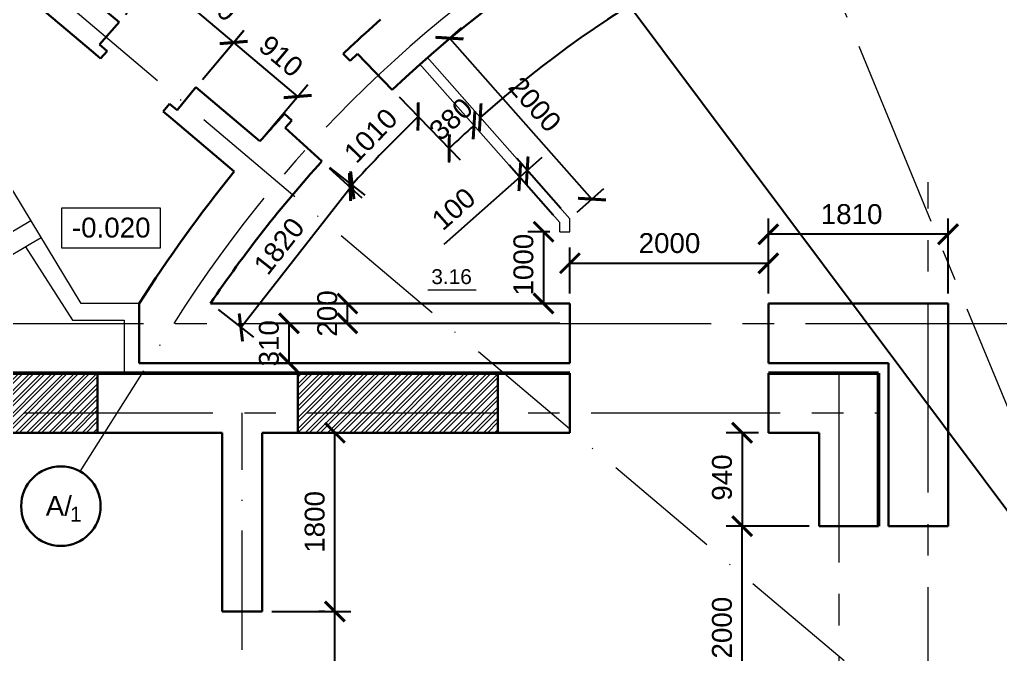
# Model space of a CAD drawing. Header units: millimetres. Extents: x -273 to 3634, y 3015 to 4572.
# Drawn here: x 2422.8 to 2521.6, y 3978 to 4041.9 of the extents above; entities that cross this region are included whole.
import ezdxf

# ---------------------------------------------------------------- set-up
doc = ezdxf.new("R2010")
doc.units = ezdxf.units.MM
doc.linetypes.add('ACAD_ISO10W100', pattern=[18, 12, -3, 0, -3])
doc.linetypes.add('CENTER2', pattern=[28.575, 19.05, -3.175, 3.175, -3.175])
doc.layers.add('@', color=250, linetype='Continuous', lineweight=60)
doc.styles.get("Standard").update_dxf_attribs({"font": 'arial.ttf', "height": 2})
doc.dimstyles.new('ISO-25', dxfattribs={"dimtxt": 2, "dimasz": 2, "dimexe": 1.6, "dimexo": 1, "dimgap": 1, "dimtad": 1, "dimdsep": 46, "dimtxsty": 'Standard', "dimblk": 'ARCHTICK', "dimcen": 2, "dimadec": 0, "dimazin": 0, "dimtfac": 1, "dimtmove": 0, "dimatfit": 3, "dimfxl": 1, "dimarcsym": 0})
pattern_1 = [(45, (886.1024, 3331.3388), (-0.561266, 0.561266), []), (45, (886.1024, 3331.7357), (-0.561266, 0.561266), [])]

# ---------------------------------------------------------------- blocks, each defined once
blk = doc.blocks.new('_ArchTick')
at = {"color": 0, "linetype": 'ByBlock', "lineweight": 15, "const_width": 0.15}
blk.add_lwpolyline([(-0.5, -0.5), (0.5, 0.5)], dxfattribs=at)
blk = doc.blocks.new('*D169')
at = {"layer": '@', "color": 0, "lineweight": -2, "transparency": 16777216}
blk.add_line((2499.667, 3825.685), (2504.087, 3837.333), dxfattribs=at)
blk.add_arc((2547.349, 3951.334), 123.534, 249.21868, 270, dxfattribs=at)
at = {"layer": 'Defpoints', "color": 0, "lineweight": 15, "transparency": 16777216}
for p in [(2547.349, 4076.356), (2517.769, 3831.394), (2499.312, 3824.75), (2495.731, 3815.314), (2547.349, 3783.059)]:
    blk.add_point(p, dxfattribs=at)
at = {"layer": '@', "color": 0, "lineweight": -2, "transparency": 16777216, "xscale": 2, "yscale": 2, "zscale": 2, "rotation": 159.2186816920982}
blk.add_blockref('_ArchTick', (2503.519, 3835.837), dxfattribs=at)
at = {"layer": '@', "color": 0, "lineweight": -2, "transparency": 16777216, "xscale": 2, "yscale": 2, "zscale": 2}
blk.add_blockref('_ArchTick', (2547.349, 3827.8), dxfattribs=at)
at = {"layer": '@', "color": 0, "lineweight": 15, "transparency": 16777216, "insert": (2526.293, 3831.66), "char_height": 2, "attachment_point": 5, "rotation": 350.02105}
blk.add_mtext('5320', dxfattribs=at)
blk = doc.blocks.new('*D277')
at = {"layer": '@', "color": 0, "lineweight": -2, "transparency": 16777216}
for p, q in [((2448.249, 4000.314), (2456.183, 4000.314)), ((2454.583, 3982.314), (2454.583, 4000.314)), ((2448.249, 3982.314), (2456.183, 3982.314))]:
    blk.add_line(p, q, dxfattribs=at)
at = {"layer": 'Defpoints', "color": 0, "lineweight": 15, "transparency": 16777216}
for p in [(2447.249, 4000.314), (2454.583, 4000.314), (2447.249, 3982.314)]:
    blk.add_point(p, dxfattribs=at)
at = {"layer": '@', "color": 0, "lineweight": -2, "transparency": 16777216, "xscale": 2, "yscale": 2, "zscale": 2}
for p, rotation in [((2454.583, 4000.314), 90), ((2454.583, 3982.314), 270)]:
    blk.add_blockref('_ArchTick', p, dxfattribs=dict(at, rotation=rotation))
at = {"layer": '@', "color": 0, "lineweight": 15, "transparency": 16777216, "insert": (2452.562, 3991.336), "char_height": 2, "attachment_point": 5, "rotation": 90}
blk.add_mtext('1800', dxfattribs=at)
blk = doc.blocks.new('*D278')
at = {"layer": '@', "color": 0, "lineweight": -2, "transparency": 16777216}
for p, q in [((2453.583, 3982.314), (2452.983, 3982.314)), ((2454.583, 3962.314), (2454.583, 3982.314)), ((2448.249, 3962.314), (2456.183, 3962.314))]:
    blk.add_line(p, q, dxfattribs=at)
at = {"layer": 'Defpoints', "color": 0, "lineweight": 15, "transparency": 16777216}
for p in [(2454.583, 3982.314), (2454.583, 3982.314), (2447.249, 3962.314)]:
    blk.add_point(p, dxfattribs=at)
at = {"layer": '@', "color": 0, "lineweight": -2, "transparency": 16777216, "xscale": 2, "yscale": 2, "zscale": 2}
for p, rotation in [((2454.583, 3982.314), 90), ((2454.583, 3962.314), 270)]:
    blk.add_blockref('_ArchTick', p, dxfattribs=dict(at, rotation=rotation))
at = {"layer": '@', "color": 0, "lineweight": 15, "transparency": 16777216, "insert": (2452.562, 3972.365), "char_height": 2, "attachment_point": 5, "rotation": 90}
blk.add_mtext('2000', dxfattribs=at)
blk = doc.blocks.new('*D280')
at = {"layer": '@', "color": 0, "lineweight": -2, "transparency": 16777216}
for p, q in [((2502.349, 3990.914), (2494.001, 3990.914)), ((2495.601, 3969.314), (2495.601, 3990.914)), ((2502.349, 3969.314), (2494.001, 3969.314))]:
    blk.add_line(p, q, dxfattribs=at)
at = {"layer": 'Defpoints', "color": 0, "lineweight": 15, "transparency": 16777216}
for p in [(2495.601, 3990.914), (2503.349, 3990.914), (2503.349, 3969.314)]:
    blk.add_point(p, dxfattribs=at)
at = {"layer": '@', "color": 0, "lineweight": -2, "transparency": 16777216, "xscale": 2, "yscale": 2, "zscale": 2}
for p, rotation in [((2495.601, 3990.914), 90), ((2495.601, 3969.314), 270)]:
    blk.add_blockref('_ArchTick', p, dxfattribs=dict(at, rotation=rotation))
at = {"layer": '@', "color": 0, "lineweight": 15, "transparency": 16777216, "insert": (2493.58, 3980.696), "char_height": 2, "attachment_point": 5, "rotation": 90}
blk.add_mtext('2000', dxfattribs=at)
blk = doc.blocks.new('*D281')
at = {"layer": '@', "color": 0, "lineweight": -2, "transparency": 16777216}
for p, q in [((2497.249, 4000.314), (2494.001, 4000.314)), ((2495.601, 4000.314), (2495.601, 3990.914)), ((2494.601, 3990.914), (2494.001, 3990.914))]:
    blk.add_line(p, q, dxfattribs=at)
at = {"layer": 'Defpoints', "color": 0, "lineweight": 15, "transparency": 16777216}
for p in [(2498.249, 4000.314), (2495.601, 3990.914), (2495.601, 3990.914)]:
    blk.add_point(p, dxfattribs=at)
at = {"layer": '@', "color": 0, "lineweight": -2, "transparency": 16777216, "xscale": 2, "yscale": 2, "zscale": 2}
for p, rotation in [((2495.601, 4000.314), 90), ((2495.601, 3990.914), 270)]:
    blk.add_blockref('_ArchTick', p, dxfattribs=dict(at, rotation=rotation))
at = {"layer": '@', "color": 0, "lineweight": 15, "transparency": 16777216, "insert": (2493.58, 3995.803), "char_height": 2, "attachment_point": 5, "rotation": 90}
blk.add_mtext('940', dxfattribs=at)
blk = doc.blocks.new('*D282')
at = {"layer": '@', "color": 0, "lineweight": -2, "transparency": 16777216}
for p, q in [((2476.249, 4020.543), (2474.003, 4020.543)), ((2475.603, 4020.543), (2475.603, 4013.314)), ((2477.249, 4013.314), (2474.003, 4013.314))]:
    blk.add_line(p, q, dxfattribs=at)
at = {"layer": 'Defpoints', "color": 0, "lineweight": 15, "transparency": 16777216}
for p in [(2477.249, 4020.543), (2475.603, 4013.314), (2478.249, 4013.314)]:
    blk.add_point(p, dxfattribs=at)
at = {"layer": '@', "color": 0, "lineweight": -2, "transparency": 16777216, "xscale": 2, "yscale": 2, "zscale": 2}
for p, rotation in [((2475.603, 4020.543), 90), ((2475.603, 4013.314), 270)]:
    blk.add_blockref('_ArchTick', p, dxfattribs=dict(at, rotation=rotation))
at = {"layer": '@', "color": 0, "lineweight": 15, "transparency": 16777216, "insert": (2473.582, 4017.225), "char_height": 2, "attachment_point": 5, "rotation": 90}
blk.add_mtext('1000', dxfattribs=at)
blk = doc.blocks.new('*D283')
at = {"layer": '@', "color": 0, "lineweight": -2, "transparency": 16777216}
for p, q in [((2464.653, 4038.716), (2467.326, 4041.083)), ((2466.128, 4040.022), (2480.473, 4023.823)), ((2478.998, 4022.516), (2481.671, 4024.883))]:
    blk.add_line(p, q, dxfattribs=at)
at = {"layer": 'Defpoints', "color": 0, "lineweight": 15, "transparency": 16777216}
for p in [(2463.904, 4038.053), (2480.473, 4023.823), (2478.249, 4021.853)]:
    blk.add_point(p, dxfattribs=at)
at = {"layer": '@', "color": 0, "lineweight": -2, "transparency": 16777216, "xscale": 2, "yscale": 2, "zscale": 2}
for p, rotation in [((2466.128, 4040.022), 131.5264865595136), ((2480.473, 4023.823), 311.5264865595136)]:
    blk.add_blockref('_ArchTick', p, dxfattribs=dict(at, rotation=rotation))
at = {"layer": '@', "color": 0, "lineweight": 15, "transparency": 16777216, "insert": (2474.734, 4033.352), "char_height": 2, "attachment_point": 5, "rotation": 311.52649}
blk.add_mtext('2000', dxfattribs=at)
blk = doc.blocks.new('*D284')
at = {"layer": '@', "color": 0, "lineweight": -2, "transparency": 16777216}
for p, q in [((2498.249, 4014.314), (2498.249, 4021.881)), ((2516.349, 4014.314), (2516.349, 4021.881)), ((2516.349, 4020.281), (2498.249, 4020.281))]:
    blk.add_line(p, q, dxfattribs=at)
at = {"layer": 'Defpoints', "color": 0, "lineweight": 15, "transparency": 16777216}
for p in [(2498.249, 4020.281), (2498.249, 4013.314), (2516.349, 4013.314)]:
    blk.add_point(p, dxfattribs=at)
at = {"layer": '@', "color": 0, "lineweight": -2, "transparency": 16777216, "xscale": 2, "yscale": 2, "zscale": 2, "rotation": 180}
blk.add_blockref('_ArchTick', (2498.249, 4020.281), dxfattribs=at)
at = {"layer": '@', "color": 0, "lineweight": -2, "transparency": 16777216, "xscale": 2, "yscale": 2, "zscale": 2}
blk.add_blockref('_ArchTick', (2516.349, 4020.281), dxfattribs=at)
at = {"layer": '@', "color": 0, "lineweight": 15, "transparency": 16777216, "insert": (2506.626, 4022.302), "char_height": 2, "attachment_point": 5}
blk.add_mtext('1810', dxfattribs=at)
blk = doc.blocks.new('*D285')
at = {"layer": '@', "color": 0, "lineweight": -2, "transparency": 16777216}
for p, q in [((2478.249, 4014.314), (2478.249, 4018.964)), ((2498.249, 4014.314), (2498.249, 4018.964)), ((2478.249, 4017.364), (2498.249, 4017.364))]:
    blk.add_line(p, q, dxfattribs=at)
at = {"layer": 'Defpoints', "color": 0, "lineweight": 15, "transparency": 16777216}
for p in [(2498.249, 4017.364), (2478.249, 4013.314), (2498.249, 4013.314)]:
    blk.add_point(p, dxfattribs=at)
at = {"layer": '@', "color": 0, "lineweight": -2, "transparency": 16777216, "xscale": 2, "yscale": 2, "zscale": 2, "rotation": 180}
blk.add_blockref('_ArchTick', (2478.249, 4017.364), dxfattribs=at)
at = {"layer": '@', "color": 0, "lineweight": -2, "transparency": 16777216, "xscale": 2, "yscale": 2, "zscale": 2}
blk.add_blockref('_ArchTick', (2498.249, 4017.364), dxfattribs=at)
at = {"layer": '@', "color": 0, "lineweight": 15, "transparency": 16777216, "insert": (2488.285, 4019.385), "char_height": 2, "attachment_point": 5}
blk.add_mtext('2000', dxfattribs=at)
blk = doc.blocks.new('*D286')
at = {"layer": '@', "color": 0, "lineweight": -2, "transparency": 16777216}
for p, q in [((2477.249, 4011.314), (2448.37, 4011.314)), ((2449.97, 4007.314), (2449.97, 4011.314)), ((2477.249, 4007.314), (2448.37, 4007.314))]:
    blk.add_line(p, q, dxfattribs=at)
at = {"layer": 'Defpoints', "color": 0, "lineweight": 15, "transparency": 16777216}
for p in [(2449.97, 4011.314), (2478.249, 4011.314), (2478.249, 4007.314)]:
    blk.add_point(p, dxfattribs=at)
at = {"layer": '@', "color": 0, "lineweight": -2, "transparency": 16777216, "xscale": 2, "yscale": 2, "zscale": 2}
for p, rotation in [((2449.97, 4011.314), 90), ((2449.97, 4007.314), 270)]:
    blk.add_blockref('_ArchTick', p, dxfattribs=dict(at, rotation=rotation))
at = {"layer": '@', "color": 0, "lineweight": 15, "transparency": 16777216, "insert": (2447.948, 4009.314), "char_height": 2, "attachment_point": 5, "rotation": 90}
blk.add_mtext('310', dxfattribs=at)
blk = doc.blocks.new('*D287')
at = {"layer": '@', "color": 0, "lineweight": -2, "transparency": 16777216}
for p, q in [((2477.249, 4013.314), (2454.242, 4013.314)), ((2455.842, 4011.314), (2455.842, 4013.314)), ((2477.249, 4011.314), (2454.242, 4011.314))]:
    blk.add_line(p, q, dxfattribs=at)
at = {"layer": 'Defpoints', "color": 0, "lineweight": 15, "transparency": 16777216}
for p in [(2455.842, 4013.314), (2478.249, 4013.314), (2478.249, 4011.314)]:
    blk.add_point(p, dxfattribs=at)
at = {"layer": '@', "color": 0, "lineweight": -2, "transparency": 16777216, "xscale": 2, "yscale": 2, "zscale": 2}
for p, rotation in [((2455.842, 4013.314), 90), ((2455.842, 4011.314), 270)]:
    blk.add_blockref('_ArchTick', p, dxfattribs=dict(at, rotation=rotation))
at = {"layer": '@', "color": 0, "lineweight": 15, "transparency": 16777216, "insert": (2453.82, 4012.314), "char_height": 2, "attachment_point": 5, "rotation": 90}
blk.add_mtext('200', dxfattribs=at)
blk = doc.blocks.new('*D288')
at = {"layer": '@', "color": 0, "lineweight": -2, "transparency": 16777216}
for p, q in [((2454.056, 4027.008), (2457.597, 4024.232)), ((2445.118, 4010.909), (2456.337, 4025.219)), ((2442.837, 4012.697), (2446.377, 4009.922))]:
    blk.add_line(p, q, dxfattribs=at)
at = {"layer": 'Defpoints', "color": 0, "lineweight": 15, "transparency": 16777216}
for p in [(2453.269, 4027.625), (2456.337, 4025.219), (2442.05, 4013.314)]:
    blk.add_point(p, dxfattribs=at)
at = {"layer": '@', "color": 0, "lineweight": -2, "transparency": 16777216, "xscale": 2, "yscale": 2, "zscale": 2}
for p, rotation in [((2456.337, 4025.219), 51.90416584074955), ((2445.118, 4010.909), 231.9041658407495)]:
    blk.add_blockref('_ArchTick', p, dxfattribs=dict(at, rotation=rotation))
at = {"layer": '@', "color": 0, "lineweight": 15, "transparency": 16777216, "insert": (2448.969, 4019.097), "char_height": 2, "attachment_point": 5, "rotation": 51.90417}
blk.add_mtext('1820', dxfattribs=at)
blk = doc.blocks.new('*D289')
at = {"layer": '@', "color": 0, "lineweight": -2, "transparency": 16777216}
for p, q in [((2461.044, 4034.115), (2464.086, 4030.988)), ((2454.009, 4026.952), (2457.294, 4023.964))]:
    blk.add_line(p, q, dxfattribs=at)
blk.add_arc((2575.444, 3916.51), 161.305, 134.20833, 137.71421, dxfattribs=at)
at = {"layer": 'Defpoints', "color": 0, "lineweight": 15, "transparency": 16777216}
for p in [(2456.851, 4038.426), (2460.347, 4034.832), (2449.572, 4030.987), (2453.269, 4027.625), (2458.349, 4027.452)]:
    blk.add_point(p, dxfattribs=at)
at = {"layer": '@', "color": 0, "lineweight": -2, "transparency": 16777216, "xscale": 2, "yscale": 2, "zscale": 2}
for p, rotation in [((2462.971, 4032.135), 44.20832808473418), ((2456.11, 4025.041), 227.7142141927152)]:
    blk.add_blockref('_ArchTick', p, dxfattribs=dict(at, rotation=rotation))
at = {"layer": '@', "color": 0, "lineweight": 15, "transparency": 16777216, "insert": (2458.197, 4030.215), "char_height": 2, "attachment_point": 5, "rotation": 45.87857}
blk.add_mtext('1010', dxfattribs=at)
blk = doc.blocks.new('*D290')
at = {"layer": '@', "color": 0, "lineweight": -2, "transparency": 16777216}
blk.add_line((2461.044, 4034.115), (2467.213, 4027.773), dxfattribs=at)
blk.add_arc((2516.95, 3976.643), 72.93, 131.52649, 134.20833, dxfattribs=at)
at = {"layer": 'Defpoints', "color": 0, "lineweight": 15, "transparency": 16777216}
for p in [(2456.851, 4038.426), (2463.115, 4037.435), (2460.347, 4034.832), (2466.919, 4029.707), (2477.249, 4021.474)]:
    blk.add_point(p, dxfattribs=at)
at = {"layer": '@', "color": 0, "lineweight": -2, "transparency": 16777216, "xscale": 2, "yscale": 2, "zscale": 2}
for p, rotation in [((2468.599, 4031.242), 41.52648655951454), ((2466.098, 4028.92), 224.2083280847286)]:
    blk.add_blockref('_ArchTick', p, dxfattribs=dict(at, rotation=rotation))
at = {"layer": '@', "color": 0, "lineweight": 15, "transparency": 16777216, "insert": (2466.281, 4031.874), "char_height": 2, "attachment_point": 5, "rotation": 42.53333}
blk.add_mtext('380', dxfattribs=at)
blk = doc.blocks.new('*D291')
at = {"layer": '@', "color": 0, "lineweight": -2, "transparency": 16777216}
for p, q in [((2476.587, 4022.223), (2472.147, 4027.236)), ((2477.335, 4022.886), (2472.896, 4027.899)), ((2473.956, 4026.701), (2475.454, 4028.027)), ((2473.956, 4026.701), (2473.208, 4026.038)), ((2473.208, 4026.038), (2465.554, 4019.26))]:
    blk.add_line(p, q, dxfattribs=at)
at = {"layer": 'Defpoints', "color": 0, "lineweight": 15, "transparency": 16777216}
for p in [(2473.956, 4026.701), (2477.249, 4021.474), (2477.998, 4022.137)]:
    blk.add_point(p, dxfattribs=at)
at = {"layer": '@', "color": 0, "lineweight": -2, "transparency": 16777216, "xscale": 2, "yscale": 2, "zscale": 2}
for p, rotation in [((2473.956, 4026.701), 221.5264865595241), ((2473.208, 4026.038), 41.52648655952413)]:
    blk.add_blockref('_ArchTick', p, dxfattribs=dict(at, rotation=rotation))
at = {"layer": '@', "color": 0, "lineweight": 15, "transparency": 16777216, "insert": (2466.544, 4022.837), "char_height": 2, "attachment_point": 5, "rotation": 41.52649}
blk.add_mtext('100', dxfattribs=at)
blk = doc.blocks.new('*D292')
at = {"layer": '@', "color": 0, "lineweight": -2, "transparency": 16777216}
blk.add_line((2512.246, 4063.326), (2514.587, 4055.255), dxfattribs=at)
blk.add_arc((2546.699, 3944.558), 116.861, 106.17674, 131.52649, dxfattribs=at)
at = {"layer": 'Defpoints', "color": 0, "lineweight": 15, "transparency": 16777216}
for p in [(2510.289, 4070.072), (2511.967, 4064.286), (2498.002, 4050.789), (2463.864, 4038.098), (2478.249, 4021.853)]:
    blk.add_point(p, dxfattribs=at)
at = {"layer": '@', "color": 0, "lineweight": -2, "transparency": 16777216, "xscale": 2, "yscale": 2, "zscale": 2}
for p, rotation in [((2514.141, 4056.792), 16.17674262462138), ((2469.224, 4032.046), 221.5264865595121)]:
    blk.add_blockref('_ArchTick', p, dxfattribs=dict(at, rotation=rotation))
at = {"layer": '@', "color": 0, "lineweight": 15, "transparency": 16777216, "insert": (2487.796, 4047.822), "char_height": 2, "attachment_point": 5, "rotation": 29.70084}
blk.add_mtext('5935', dxfattribs=at)
blk = doc.blocks.new('*D324')
at = {"layer": '@', "color": 0, "lineweight": -2, "transparency": 16777216}
for start, end in [(58.49251, 71.98503), (0, 45), (333.01497, 346.50749)]:
    blk.add_arc((2547.349, 3942.314), 8.513, start, end, dxfattribs=at)
at = {"layer": '@', "color": 0, "lineweight": 15, "transparency": 16777216}
for points in [[(2552.005, 3949.834), (2551.592, 3949.31), (2553.369, 3948.334)], [(2555.296, 3940.367), (2555.958, 3940.289), (2555.862, 3942.314)]]:
    blk.add_solid(points, dxfattribs=at)
at = {"layer": 'Defpoints', "color": 0, "lineweight": 15, "transparency": 16777216}
for p in [(2663.207, 4058.172), (2554.722, 3946.571), (2076.359, 3942.314), (2547.349, 3942.314), (2660.506, 3942.314)]:
    blk.add_point(p, dxfattribs=at)
at = {"layer": '@', "color": 0, "lineweight": 15, "transparency": 16777216, "insert": (2557.173, 3946.105), "char_height": 2, "attachment_point": 5, "rotation": 291.0988}
blk.add_mtext('45°', dxfattribs=at)
blk = doc.blocks.new('*D384')
at = {"layer": '@', "color": 0, "lineweight": -2, "transparency": 16777216}
for p, q in [((2459.926, 4075.735), (2454.643, 4082.785)), ((2458.328, 4074.537), (2461.207, 4076.694)), ((2652.794, 3818.333), (2459.926, 4075.735)), ((2651.196, 3817.135), (2654.075, 3819.292))]:
    blk.add_line(p, q, dxfattribs=at)
at = {"layer": 'Defpoints', "color": 0, "lineweight": 15, "transparency": 16777216}
for p in [(2457.527, 4073.938), (2652.794, 3818.333), (2650.396, 3816.536)]:
    blk.add_point(p, dxfattribs=at)
at = {"layer": '@', "color": 0, "lineweight": -2, "transparency": 16777216, "xscale": 2, "yscale": 2, "zscale": 2}
for p, rotation in [((2459.926, 4075.735), 126.8437671405722), ((2652.794, 3818.333), 306.8437671405722)]:
    blk.add_blockref('_ArchTick', p, dxfattribs=dict(at, rotation=rotation))
at = {"layer": '@', "color": 0, "lineweight": 15, "transparency": 16777216, "insert": (2458.184, 4081.432), "char_height": 2, "attachment_point": 5, "rotation": 306.84377}
blk.add_mtext('380', dxfattribs=at)
blk = doc.blocks.new('*D388')
at = {"layer": '@', "color": 0, "lineweight": -2, "transparency": 16777216}
for p, q in [((2441.243, 4035.846), (2445.433, 4040.808)), ((2450.84, 4034.148), (2444.401, 4039.586)), ((2447.682, 4030.408), (2451.873, 4035.37))]:
    blk.add_line(p, q, dxfattribs=at)
at = {"layer": 'Defpoints', "color": 0, "lineweight": 15, "transparency": 16777216}
for p in [(2444.401, 4039.586), (2440.598, 4035.082), (2447.037, 4029.644)]:
    blk.add_point(p, dxfattribs=at)
at = {"layer": '@', "color": 0, "lineweight": -2, "transparency": 16777216, "xscale": 2, "yscale": 2, "zscale": 2}
for p, rotation in [((2444.401, 4039.586), 139.8195882930759), ((2450.84, 4034.148), 319.8195882930759)]:
    blk.add_blockref('_ArchTick', p, dxfattribs=dict(at, rotation=rotation))
at = {"layer": '@', "color": 0, "lineweight": 15, "transparency": 16777216, "insert": (2449.164, 4038.209), "char_height": 2, "attachment_point": 5, "rotation": 319.81959}
blk.add_mtext('910', dxfattribs=at)
blk = doc.blocks.new('*D389')
at = {"layer": '@', "color": 0, "lineweight": -2, "transparency": 16777216}
for p, q in [((2433.494, 4042.39), (2437.683, 4047.351)), ((2444.4, 4039.585), (2436.651, 4046.129)), ((2441.243, 4035.846), (2445.433, 4040.807))]:
    blk.add_line(p, q, dxfattribs=at)
at = {"layer": 'Defpoints', "color": 0, "lineweight": 15, "transparency": 16777216}
for p in [(2436.651, 4046.129), (2432.848, 4041.626), (2440.598, 4035.082)]:
    blk.add_point(p, dxfattribs=at)
at = {"layer": '@', "color": 0, "lineweight": -2, "transparency": 16777216, "xscale": 2, "yscale": 2, "zscale": 2}
for p, rotation in [((2436.651, 4046.129), 139.8195882930776), ((2444.4, 4039.585), 319.8195882930776)]:
    blk.add_blockref('_ArchTick', p, dxfattribs=dict(at, rotation=rotation))
at = {"layer": '@', "color": 0, "lineweight": 15, "transparency": 16777216, "insert": (2441.937, 4044.31), "char_height": 2, "attachment_point": 5, "rotation": 319.81959}
blk.add_mtext('1010', dxfattribs=at)
blk = doc.blocks.new('*D391')
at = {"layer": '@', "color": 0, "lineweight": -2, "transparency": 16777216}
for p, q in [((2424.065, 4052.878), (2412.088, 4063.619)), ((2403.739, 4039.129), (2397.344, 4052.612))]:
    blk.add_line(p, q, dxfattribs=at)
blk.add_arc((2377.348, 4094.774), 48.264, 295.37405, 318.11384, dxfattribs=at)
at = {"layer": 'Defpoints', "color": 0, "lineweight": 15, "transparency": 16777216}
for p in [(2403.601, 4054.276), (2424.809, 4052.21), (2427.787, 4049.539), (2404.168, 4038.225), (2406.008, 4034.344)]:
    blk.add_point(p, dxfattribs=at)
at = {"layer": '@', "color": 0, "lineweight": -2, "transparency": 16777216, "xscale": 2, "yscale": 2, "zscale": 2}
for p, rotation in [((2413.279, 4062.551), 48.11384391431108), ((2398.03, 4051.167), 205.3740549755579)]:
    blk.add_blockref('_ArchTick', p, dxfattribs=dict(at, rotation=rotation))
at = {"layer": '@', "color": 0, "lineweight": 15, "transparency": 16777216, "insert": (2405.858, 4058.367), "char_height": 2, "attachment_point": 5, "rotation": 38.06441}
blk.add_mtext('2570', dxfattribs=at)

msp = doc.modelspace()

# ---------------------------------------------------------------- hatches: boundary and pattern name
at = {"layer": '@', "lineweight": 15}
h = msp.add_hatch(dxfattribs=at)
h.set_pattern_fill('STEEL', color=0, scale=0.25, style=0)
h.set_pattern_definition(pattern_1)
h.paths.add_polyline_path([(2404.426, 4006.314), (2388.565, 4006.314), (2388.565, 4002.314), (2404.426, 4002.314)])
h.paths.add_polyline_path([(2404.426, 4002.314), (2388.565, 4002.314), (2388.565, 4000.314), (2404.426, 4000.314)])
h.paths.add_polyline_path([(2430.694, 4006.314), (2414.834, 4006.314), (2414.834, 4002.314), (2430.694, 4002.314)])
h.paths.add_polyline_path([(2430.694, 4002.314), (2414.834, 4002.314), (2414.834, 4000.314), (2430.694, 4000.314)])
h = msp.add_hatch(dxfattribs=at)
h.set_pattern_fill('STEEL', color=0, scale=0.25, style=0)
h.set_pattern_definition(pattern_1)
h.paths.add_polyline_path([(2470.993, 4006.314), (2450.842, 4006.314), (2450.842, 4002.314), (2470.993, 4002.314)])
h.paths.add_polyline_path([(2470.993, 4002.314), (2450.842, 4002.314), (2450.842, 4000.314), (2470.993, 4000.314)])

# ---------------------------------------------------------------- linework, layer by layer
at = {"layer": '@', "color": 0, "linetype": 'CENTER2', "lineweight": 15}
for p, q in [((2547.349, 3942.314), (2482.771, 4098.793)), ((2514.349, 3794.275), (2514.349, 4025.528)), ((2416.275, 4011.314), (2509.349, 4011.314)), ((2509.349, 4011.314), (2547.349, 4011.314)), ((2505.349, 4006.314), (2505.349, 3878.314)), ((2080.349, 4002.314), (2509.349, 4002.314))]:
    msp.add_line(p, q, dxfattribs=at)
at = {"layer": '@', "color": 0, "linetype": 'ACAD_ISO10W100', "lineweight": 15}
for p, q in [((2547.349, 3942.314), (2417.985, 4051.56)), ((2428.924, 3996.418), (2438.354, 4011.314)), ((2445.249, 3978.462), (2445.249, 4002.314))]:
    msp.add_line(p, q, dxfattribs=at)
at = {"layer": '@', "color": 0, "lineweight": 30}
for p, q in [((2432.848, 4041.626), (2425.948, 4047.453)), ((2430.227, 4038.604), (2422.834, 4044.847)), ((2430.891, 4039.369), (2432.848, 4041.626)), ((2431.636, 4038.723), (2430.891, 4039.369)), ((2456.163, 4039.134), (2455.437, 4038.445)), ((2430.227, 4038.604), (2430.991, 4037.959)), ((2430.991, 4037.959), (2431.636, 4038.723)), ((2455.437, 4038.445), (2456.133, 4037.727)), ((2456.133, 4037.727), (2456.851, 4038.426)), ((2460.347, 4034.832), (2456.851, 4038.426)), ((2440.598, 4035.082), (2438.692, 4032.778)), ((2447.037, 4029.644), (2440.598, 4035.082)), ((2437.284, 4032.645), (2437.923, 4033.414)), ((2437.923, 4033.414), (2438.692, 4032.778)), ((2438.048, 4032), (2437.284, 4032.645)), ((2448.83, 4031.662), (2449.505, 4032.4)), ((2449.505, 4032.4), (2450.246, 4031.729)), ((2444.456, 4026.588), (2438.048, 4032)), ((2450.246, 4031.729), (2449.572, 4030.987)), ((2453.269, 4027.625), (2449.572, 4030.987)), ((2434.886, 4013.314), (2434.886, 4007.314)), ((2442.05, 4013.314), (2478.249, 4013.314)), ((2478.249, 4013.314), (2478.249, 4007.314)), ((2498.249, 4013.314), (2498.249, 4007.314)), ((2498.249, 4013.314), (2516.349, 4013.314)), ((2516.349, 3990.914), (2516.349, 4013.314)), ((2434.886, 4007.314), (2478.249, 4007.314)), ((2498.249, 4007.314), (2510.349, 4007.314)), ((2510.349, 3990.914), (2510.349, 4007.314)), ((2430.694, 4006.314), (2430.694, 4000.314)), ((2450.842, 4000.314), (2450.842, 4006.314)), ((2470.993, 4000.314), (2470.993, 4006.314)), ((2478.249, 4006.314), (2478.249, 4000.314)), ((2498.249, 4006.314), (2498.249, 4000.314)), ((2364.155, 4000.314), (2443.249, 4000.314)), ((2443.249, 4000.314), (2443.249, 3982.314)), ((2447.249, 4000.314), (2447.249, 3982.314)), ((2447.249, 4000.314), (2478.249, 4000.314)), ((2498.249, 4000.314), (2503.349, 4000.314)), ((2503.349, 4000.314), (2503.349, 3990.914)), ((2509.349, 3990.914), (2503.349, 3990.914)), ((2510.349, 3990.914), (2516.349, 3990.914)), ((2447.249, 3982.314), (2443.249, 3982.314))]:
    msp.add_line(p, q, dxfattribs=at)
at = {"layer": '@', "color": 0, "lineweight": 15}
for p, q in [((2429.024, 4013.314), (2413.753, 4038.513)), ((2463.864, 4038.098), (2478.249, 4021.853)), ((2463.115, 4037.435), (2477.249, 4021.474)), ((2427.04, 4022.914), (2427.04, 4018.914)), ((2437.04, 4022.914), (2427.04, 4022.914)), ((2437.04, 4018.914), (2437.04, 4022.914)), ((2477.249, 4020.543), (2477.249, 4021.474)), ((2478.249, 4020.543), (2478.249, 4021.853)), ((2477.249, 4020.543), (2478.249, 4020.543)), ((2423.428, 4019.015), (2428.172, 4011.643)), ((2427.04, 4018.914), (2437.04, 4018.914)), ((2463.95, 4014.677), (2468.82, 4014.677)), ((2434.886, 4013.314), (2429.024, 4013.314)), ((2428.172, 4011.643), (2433.364, 4011.643)), ((2433.364, 4011.643), (2433.364, 4006.314))]:
    msp.add_line(p, q, dxfattribs=at)
at = {"layer": '@', "color": 0, "lineweight": 50}
for p, q in [((2364.155, 4006.314), (2478.249, 4006.314)), ((2498.249, 4006.314), (2509.349, 4006.314)), ((2509.349, 4006.314), (2509.349, 3990.914))]:
    msp.add_line(p, q, dxfattribs=at)
at = {"layer": '@', "color": 0, "lineweight": 30}
msp.add_circle((2426.988, 3992.917), 4, dxfattribs=at)
at = {"layer": '@', "color": 0, "linetype": 'CENTER2', "lineweight": 15}
for start, end in [(90, 147.66397), (241.41301, 90)]:
    msp.add_arc((2547.349, 3942.314), 129, start, end, dxfattribs=at)
at = {"layer": '@', "color": 0, "lineweight": 30}
for centre, radius, start, end in [((2547.349, 3942.314), 127, 106.17674, 133.24034), ((2369.029, 4112.314), 82, 295.37405, 319.87367), ((2547.349, 3942.314), 133, 131.52649, 133.28401), ((2547.349, 3942.314), 133, 137.79499, 138.95797), ((2547.349, 3942.314), 127, 137.79881, 146.00952), ((2547.349, 3942.314), 133, 140.68121, 147.73509)]:
    msp.add_arc(centre, radius, start, end, dxfattribs=at)
at = {"layer": '@', "color": 0, "lineweight": 15}
for radius, start in [(106, 245.06879), (108, 281.04367)]:
    msp.add_arc((2369.029, 4112.314), radius, start, 301.21625, dxfattribs=at)

# ---------------------------------------------------------------- texts
for s, height, p in [('-0.020', 2, (2428.102, 4019.956)), ('3.16', 1.5, (2464.3, 4015.271)), ('А/', 2, (2425.463, 3991.952)), ('1', 1.5, (2427.911, 3991.37))]:
    msp.add_text(s, height=height, dxfattribs=at).set_placement(p)

# ---------------------------------------------------------------- dimensions: what is measured, and where the dimension line sits
for base, p1, p2, angle, text, picture, middle, dimtype in [((2652.794, 3818.333), (2457.527, 4073.938), (2650.396, 3816.536), 306.84377, '380', '*D384', (2456.566, 4080.22), 161), ((2436.651, 4046.129), (2440.598, 4035.082), (2432.848, 4041.626), 139.81959, '1010', '*D389', (2440.633, 4042.766), 161), ((2480.473, 4023.823), (2463.904, 4038.053), (2478.249, 4021.853), 311.52649, '2000', '*D283', (2473.221, 4032.012), 161), ((2444.401, 4039.586), (2447.037, 4029.644), (2440.598, 4035.082), 139.81959, '910', '*D388', (2447.86, 4036.665), 161), ((2456.337, 4025.219), (2442.05, 4013.314), (2453.269, 4027.625), 51.90417, '1820', '*D288', (2450.56, 4017.85), 161), ((2473.956, 4026.701), (2477.249, 4021.474), (2477.998, 4022.137), 41.52649, '100', '*D291', (2467.884, 4021.323), 161), ((2475.603, 4013.314), (2477.249, 4020.543), (2478.249, 4013.314), 90, '1000', '*D282', (2475.603, 4017.225), 160), ((2455.842, 4013.314), (2478.249, 4011.314), (2478.249, 4013.314), 90, '200', '*D287', (2455.842, 4012.314), 160), ((2449.97, 4011.314), (2478.249, 4007.314), (2478.249, 4011.314), 90, '310', '*D286', (2449.97, 4009.314), 160), ((2454.583, 4000.314), (2447.249, 3982.314), (2447.249, 4000.314), 90, '1800', '*D277', (2454.583, 3991.336), 160), ((2495.601, 3990.914), (2498.249, 4000.314), (2495.601, 3990.914), 90, '940', '*D281', (2495.601, 3995.803), 160), ((2495.601, 3990.914), (2503.349, 3969.314), (2503.349, 3990.914), 90, '2000', '*D280', (2495.601, 3980.696), 160), ((2454.583, 3982.314), (2447.249, 3962.314), (2454.583, 3982.314), 90, '2000', '*D278', (2454.583, 3972.365), 160)]:
    dim = msp.add_linear_dim(base=base, p1=p1, p2=p2, angle=angle, text=text, dimstyle='ISO-25', dxfattribs=at)
    dim.commit()
    dim.dimension.update_dxf_attribs({"geometry": picture, "text_midpoint": middle, "dimtype": dimtype})
for base, line1, line2, text, picture, middle in [((2517.769, 3831.394), ((2547.349, 4076.356), (2547.349, 3783.059)), ((2499.312, 3824.75), (2495.731, 3815.314)), '5320', '*D169', (2525.943, 3829.669)), ((2498.002, 4050.789), ((2463.864, 4038.098), (2478.249, 4021.853)), ((2510.289, 4070.072), (2511.967, 4064.286)), '5935', '*D292', (2488.797, 4046.066)), ((2403.601, 4054.276), ((2424.809, 4052.21), (2427.787, 4049.539)), ((2404.168, 4038.225), (2406.008, 4034.344)), '2570', '*D391', (2407.105, 4056.775)), ((2458.349, 4027.452), ((2460.347, 4034.832), (2456.851, 4038.426)), ((2453.269, 4027.625), (2449.572, 4030.987)), '1010', '*D289', (2459.648, 4028.808)), ((2466.919, 4029.707), ((2460.347, 4034.832), (2456.851, 4038.426)), ((2463.115, 4037.435), (2477.249, 4021.474)), '380', '*D290', (2467.647, 4030.384))]:
    dim = msp.add_angular_dim_2l(base=base, line1=line1, line2=line2, text=text, dimstyle='ISO-25', dxfattribs=at)
    dim.commit()
    dim.dimension.update_dxf_attribs({"geometry": picture, "text_midpoint": middle, "dimtype": 162})
dim = msp.add_angular_dim_2l(base=(2554.722, 3946.571), line1=((2076.359, 3942.314), (2660.506, 3942.314)), line2=((2547.349, 3942.314), (2663.207, 4058.172)), dimstyle='ISO-25', override={"dimsah": 1}, dxfattribs=at)
dim.commit()
dim.dimension.update_dxf_attribs({"geometry": '*D324', "text_midpoint": (2555.291, 3945.379), "dimtype": 162})
for base, p1, text, picture, middle in [((2498.249, 4020.281), (2516.349, 4013.314), '1810', '*D284', (2506.626, 4020.281)), ((2498.249, 4017.364), (2478.249, 4013.314), '2000', '*D285', (2488.285, 4017.364))]:
    dim = msp.add_linear_dim(base=base, p1=p1, p2=(2498.249, 4013.314), text=text, dimstyle='ISO-25', dxfattribs=at)
    dim.commit()
    dim.dimension.update_dxf_attribs({"geometry": picture, "text_midpoint": middle, "dimtype": 160})

doc.saveas('drawing.dxf')
